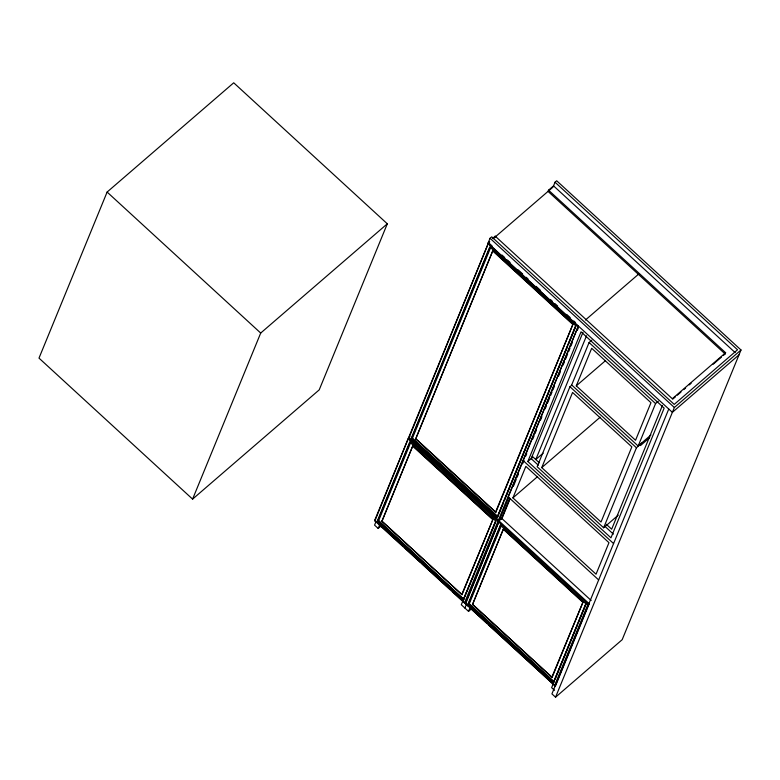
<?xml version="1.0" encoding="UTF-8"?>
<svg xmlns="http://www.w3.org/2000/svg" width="780" height="780" viewBox="0 0 780 780"><rect width="100%" height="100%" fill="white"/><g stroke="black" fill="none" stroke-linecap="round" stroke-linejoin="round"><path stroke-width="1.17" d="M381.966 521.352L412.825 445.76L492.95 519.324L462.023 594.721L381.898 521.157L412.825 445.76M463.944 599.391L378.671 520.533L377.208 521.303L463.125 600.171L474.776 572.803M415.769 438.916L492.863 250.604L572.988 324.158L495.836 512.294L415.701 438.731L492.863 250.604M472.573 604.529L503.432 528.938L583.04 602.024L552.113 677.42L472.505 604.344L503.432 528.938M107.114 192.055L39 358.118L192.592 499.122L319.205 389.873L387.309 223.801L233.717 82.797L107.114 192.055L260.705 333.05L192.592 499.122M739.011 354.841L672.37 412.337L488.065 243.136L490.055 238.29L491.722 236.847L674.222 404.391L737.529 349.772L555.029 182.227L556.686 180.784L741 349.986L622.177 639.697L555.545 697.203L551.928 693.878L668.762 409.022M402.529 545.825L374.712 520.299L488.563 242.707L492.151 246.002M495.544 517.754L589.222 603.749L555.409 686.176L374.907 520.865L408.525 437.863L409.939 436.644M465.514 604.042L499.132 521.05L408.71 438.428L488.563 242.707M375.95 521.742L374.566 525.125L378.183 528.44L380.679 526.285M377.208 521.303L409.724 442.026L495.631 520.894L463.125 600.171M411.021 438.877L489.772 246.87L575.679 325.738L496.928 517.745L411.021 438.877L412.474 438.106L497.669 516.311L496.928 517.745M410.387 441.451L377.881 520.728L463.788 599.596M489.976 247.416L411.684 438.302L497.591 517.169L503.578 502.574M378.671 520.533L410.524 442.865M412.474 438.106L491.029 246.577M494.725 237.383L495.222 236.174L672.311 398.736L725.615 352.735L548.535 190.174L553.537 185.864L555.029 182.227M378.183 528.44L379.88 524.287M548.535 190.174L548.038 191.383L725.117 353.954L723.284 355.534M461.731 594.575L492.95 519.324M495.534 512.148L572.988 324.158M463.008 600.59L461.302 604.744L468.526 611.383L471.861 608.507M463.856 598.738L495.709 521.069M497.669 516.311L576.215 324.782M475.693 570.57L495.846 521.44M504.504 500.331L531.677 434.08M532.594 431.837L537.196 420.605M538.122 418.363L549.637 390.293M550.553 388.04L567.596 346.495M568.513 344.253L575.884 326.284M464.431 603.047L497.942 521.342L501.959 518.602L510.247 498.41M498.235 520.621L578.312 325.972M578.409 326.079L508.316 496.997L598.66 579.94M465.328 603.476L508.794 497.494M513.396 486.281L516.155 479.544M517.072 477.302L518.456 473.938M522.59 463.846L523.975 460.483M525.808 455.998L526.734 453.755M532.711 439.169L534.095 435.805M535.012 433.563L536.396 430.199M540.53 420.098L541.915 416.735M545.132 408.886L546.517 405.522M547.433 403.279L549.734 397.673M550.651 395.431L552.035 392.057M552.952 389.815L554.336 386.451M558.47 376.36L560.313 371.875M563.072 365.147L564.457 361.774M565.373 359.531L567.674 353.925M568.591 351.683L569.975 348.319M570.892 346.076L572.276 342.712M577.337 330.369L578.253 328.127M464.909 608.068L466.762 603.564M501.394 519.119L509.359 499.707M467.825 604.49L469.277 603.71L553.946 681.437L553.878 682.305L553.215 682.88L467.825 604.49L500.331 525.213L501.199 524.53M501.004 524.638L468.488 603.915L553.878 682.305M469.277 603.71L501.599 524.92M512.918 497.894L525.847 466.372L608.966 542.675L596.047 574.197L512.918 497.894L537.566 476.619M527.836 461.526L581.032 331.822L664.15 408.125L610.954 537.829L527.836 461.526L532.399 457.587M468.526 611.383L469.804 608.264M582.992 332.299L531.17 458.65L538.317 465.212M586.521 335.81L535.772 459.547L543.163 453.17M571.779 385.154L569.956 386.724L537.147 466.732L603.642 527.777L618.248 515.17M591.815 340.177L589.075 342.537L571.672 384.969L638.167 446.014L650.949 434.986M541.749 467.62L572.578 392.467L631.839 446.881L601.019 522.034L541.749 467.62L600.171 417.212M576.283 385.856L591.688 348.28L650.959 402.694L635.544 440.271L576.283 385.856L605.495 360.652M603.642 527.777L636.451 447.769L640.107 444.619M638.167 446.014L655.57 403.582L658.31 401.222M641.501 443.137L640.507 445.555L649.73 437.599M662.415 405.483L611.666 529.21L606.313 524.297M551.821 677.274L583.04 602.024M553.215 682.88L586.394 603.028L578.604 622.011M553.946 681.437L586.258 602.648M553.351 683.533L551.645 687.687L554.541 690.339M555.253 678.951L577.688 624.244M554.521 685.747L588.032 604.051L589.222 603.749M555.545 697.203L674.359 407.491L741 349.986M725.117 353.954L725.615 352.735M408.71 438.428L408.525 437.863L415.701 444.454M374.907 520.865L374.712 520.299M260.705 333.05L387.309 223.801M492.726 238.329L495.222 236.174M488.065 243.136L489.733 241.702M493.243 238.67L553.039 187.073M575.679 325.738L576.342 325.162M585.439 320.014L638.947 273.839M672.731 399.155L675.49 396.776M677.323 395.197L680.999 392.018M683.758 389.639L685.6 388.06M689.276 384.881L691.109 383.292M713.173 364.26L721.442 357.123M553.537 185.864L735.14 352.579M490.055 238.29L674.359 407.491M502.018 255.06L504.709 257.527M507.4 260.003L510.091 262.47M518.173 269.88L522.658 274.004M526.246 277.3L528.041 278.947M536.114 286.357L540.599 290.472M550.466 299.53L552.26 301.177M554.95 303.654L557.642 306.121M566.611 314.36L570.2 317.655M573.788 320.941L575.582 322.589M488.456 243.994L577.98 326.186M495.807 251.228L497.591 252.866M545.025 296.41L546.809 298.048M562.916 312.839L564.71 314.486M492.823 251.033L572.598 324.256M589.075 342.537L655.57 403.582M569.956 386.724L636.451 447.769M532.165 456.222L539.35 462.823M604.461 525.925L613.392 534.134M523.224 460.629L613.577 543.572M415.701 438.731L495.836 512.294M501.959 518.602L591.162 600.483M418.392 446.93L446.199 472.456M447.993 474.103L464.139 488.923M466.84 491.4L493.75 516.106M408.418 439.159L497.942 521.342M499.024 522.337L588.032 604.051M413.975 444.746L415.76 446.384M444.395 472.67L446.189 474.318M461.399 488.28L464.09 490.747M509.008 531.989L511.67 534.437M528.577 549.949L530.351 551.587M547.258 567.099L549.919 569.546M566.826 585.058L568.6 586.697M500.331 525.213L585.721 603.603M412.786 446.189L492.55 519.422M503.392 529.376L582.64 602.121M381.898 521.157L462.023 594.721M472.505 604.344L552.113 677.42M537.995 669.221L539.789 670.868M405.22 548.301L420.469 562.302M422.263 563.94L450.07 589.475M452.761 591.942L468 605.933M470.681 608.39L486.73 623.132M488.514 624.77L555.409 686.176"/></g></svg>
